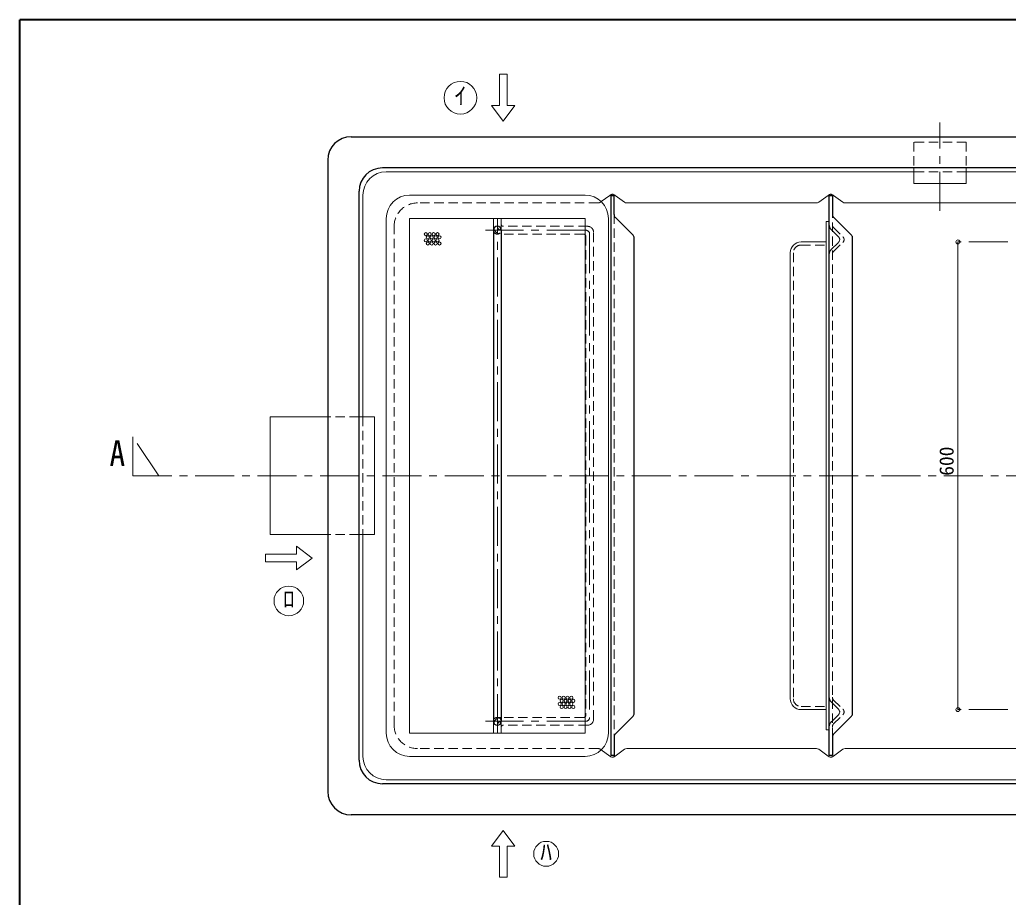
# Model space of a CAD drawing. Units: millimetres at full size, sheet at 1:10; details may follow other scales. Extents: x -2106 to 1944, y -1394 to 1416.
# Drawn here: x -2106 to -838, y 291 to 1416 of the extents above; entities that cross this region are included whole.
import ezdxf
from ezdxf.enums import TextEntityAlignment as Align

# ---------------------------------------------------------------- set-up
doc = ezdxf.new("R2010")
doc.units = ezdxf.units.MM
doc.header["$LTSCALE"] = 10
doc.header["$PDMODE"] = 32
doc.header["$PDSIZE"] = 5
doc.linetypes.add('CHAIN1', pattern=[8, 5, -1, 1, -1])
doc.linetypes.add('DASHED1', pattern=[1.8, 1.2, -0.6])
doc.layers.add('0-0_ﾚｲﾔ1', color=7, linetype='Continuous', lineweight=9)
doc.styles.add('ＭＳ ゴシック', font='')
doc.styles.get('ＭＳ ゴシック').set_extended_font_data('MS Gothic')

msp = doc.modelspace()

# ---------------------------------------------------------------- linework, layer by layer
at = {"layer": '0-0_ﾚｲﾔ1', "color": 1, "lineweight": 40}
for p in [(-2105.72, -1393.73), (1944.28, 1416.27)]:
    msp.add_line(p, (-2105.72, 1416.27), dxfattribs=at)
at = {"layer": '0-0_ﾚｲﾔ1', "color": 4}
for p, q in [((-1490.72, 1346.27), (-1490.72, 1306.27)), ((-1480.72, 1346.27), (-1490.72, 1346.27)), ((-1480.72, 1306.27), (-1480.72, 1346.27)), ((-1500.72, 1306.27), (-1490.72, 1306.27)), ((-1500.72, 1306.27), (-1485.72, 1286.27)), ((-1470.72, 1306.27), (-1485.72, 1286.27)), ((-1480.72, 1306.27), (-1470.72, 1306.27)), ((-1635.72, 1221.27), (-959.22, 1221.27)), ((-215.72, 1221.27), (-892.22, 1221.27)), ((-1665.72, 1191.27), (-1665.72, 906.77)), ((-1071.72, 1157.27), (-1071.72, 505.27)), ((-1071.72, 1157.27), (-1067.72, 1157.27)), ((-1071.72, 1131.27), (-1103.72, 1131.27)), ((-902.72, 1131.27), (-902.72, 531.27)), ((-1117.72, 1117.27), (-1117.72, 545.27)), ((-1665.72, 471.27), (-1665.72, 755.77)), ((-1750.72, 740.77), (-1730.72, 725.77)), ((-1750.72, 730.77), (-1750.72, 740.77)), ((-1750.72, 730.77), (-1790.72, 730.77)), ((-1790.72, 730.77), (-1790.72, 720.77)), ((-1750.72, 710.77), (-1730.72, 725.77)), ((-1790.72, 720.77), (-1750.72, 720.77)), ((-1750.72, 710.77), (-1750.72, 720.77)), ((-1103.72, 531.27), (-1071.72, 531.27)), ((-1071.72, 505.27), (-1067.72, 505.27)), ((-1635.72, 441.27), (-215.72, 441.27)), ((-1500.72, 356.27), (-1485.72, 376.27)), ((-1470.72, 356.27), (-1485.72, 376.27)), ((-1490.72, 356.27), (-1500.72, 356.27)), ((-1470.72, 356.27), (-1480.72, 356.27)), ((-1480.72, 316.27), (-1480.72, 356.27))]:
    msp.add_line(p, q, dxfattribs=at)
at = {"layer": '0-0_ﾚｲﾔ1', "color": 4, "linetype": 'CHAIN1'}
for p, q in [((-925.72, 1171.27), (-925.72, 1284.27)), ((-1493.33, 501.27), (-1493.33, 1161.27)), ((-1379.96, 1146.27), (-1508.33, 1146.27)), ((-1374.96, 1141.27), (-1374.96, 521.27)), ((-838.72, 1131.27), (-902.72, 1131.27)), ((-1960.72, 831.27), (109.28, 831.27)), ((-838.72, 531.27), (-902.72, 531.27)), ((-1379.96, 516.27), (-1508.33, 516.27))]:
    msp.add_line(p, q, dxfattribs=at)
at = {"layer": '0-0_ﾚｲﾔ1', "color": 5, "lineweight": 25}
for p, q in [((-1680.72, 1266.27), (-170.72, 1266.27)), ((-1710.72, 1236.27), (-1710.72, 426.27)), ((-210.72, 1226.27), (-1640.72, 1226.27)), ((-1670.72, 466.27), (-1670.72, 1196.27)), ((-1343.72, 1190.34), (-1347.72, 1190.34)), ((-1347.72, 1190.34), (-1347.72, 472.21)), ((-1343.72, 1166.34), (-1343.72, 1190.34)), ((-1063.72, 1190.34), (-1067.72, 1190.34)), ((-1067.72, 472.21), (-1067.72, 1190.34)), ((-1063.72, 1190.34), (-1063.72, 1166.34)), ((-1319.18, 1139.74), (-1342.26, 1162.81)), ((-1039.18, 1139.74), (-1062.26, 1162.81)), ((-1498.33, 1146.27), (-1498.33, 516.27)), ((-1488.33, 1146.27), (-1488.33, 516.27)), ((-1317.72, 526.34), (-1317.72, 1136.2)), ((-1037.72, 526.34), (-1037.72, 1136.2)), ((-1319.18, 522.81), (-1342.26, 499.74)), ((-1039.18, 522.81), (-1062.26, 499.74)), ((-1343.72, 496.2), (-1343.72, 472.21)), ((-1063.72, 496.2), (-1063.72, 472.21)), ((-1343.72, 472.21), (-1347.72, 472.21)), ((-1063.72, 472.21), (-1067.72, 472.21)), ((-210.72, 436.27), (-1640.72, 436.27)), ((-170.72, 396.27), (-1680.72, 396.27))]:
    msp.add_line(p, q, dxfattribs=at)
at = {"layer": '0-0_ﾚｲﾔ1', "color": 4, "linetype": 'DASHED1'}
for p, q in [((-959.22, 1259.27), (-959.22, 1226.27)), ((-892.22, 1259.27), (-959.22, 1259.27)), ((-892.22, 1259.27), (-892.22, 1226.27)), ((-892.22, 1221.27), (-959.22, 1221.27)), ((-1364.13, 1181.27), (-1595.72, 1181.27)), ((-1361.2, 1182.22), (-1360.13, 1182.99)), ((-1625.72, 511.27), (-1625.72, 1151.27)), ((-1382.46, 1141.27), (-1488.33, 1141.27)), ((-1377.46, 1151.27), (-1485.83, 1151.27)), ((-1369.96, 518.77), (-1369.96, 1143.77)), ((-1065.02, 1146.73), (-1056.29, 1138.19)), ((-1062.22, 1149.59), (-1050.22, 1137.85)), ((-1379.96, 1138.77), (-1379.96, 523.77)), ((-1065.02, 1121.81), (-1056.29, 1130.36)), ((-1062.22, 1118.95), (-1050.22, 1130.7)), ((-1056.29, 1138.19), (-1056.01, 1137.82)), ((-1056.01, 1130.73), (-1056.29, 1130.36)), ((-1056.01, 1137.82), (-1055.54, 1137.18)), ((-1055.54, 1131.36), (-1056.01, 1130.73)), ((-1055.54, 1137.18), (-1055.11, 1136.55)), ((-1055.11, 1132), (-1055.54, 1131.36)), ((-1055.11, 1136.55), (-1054.74, 1135.91)), ((-1054.74, 1132.63), (-1055.11, 1132)), ((-1054.74, 1135.91), (-1054.47, 1135.28)), ((-1054.47, 1133.27), (-1054.74, 1132.63)), ((-1054.47, 1135.28), (-1054.32, 1134.64)), ((-1054.32, 1133.9), (-1054.47, 1133.27)), ((-1054.32, 1134.64), (-1054.29, 1134.27)), ((-1054.29, 1134.27), (-1054.32, 1133.9)), ((-1113.72, 1117.27), (-1113.72, 545.27)), ((-1103.72, 1127.27), (-1067.72, 1127.27)), ((-1670.72, 906.77), (-1710.72, 906.77)), ((-1665.72, 906.77), (-1665.72, 755.77)), ((-1670.72, 755.77), (-1710.72, 755.77)), ((-1103.72, 535.27), (-1067.72, 535.27)), ((-1065.02, 540.73), (-1056.29, 532.19)), ((-1062.22, 543.59), (-1050.22, 531.85)), ((-1382.46, 521.27), (-1488.33, 521.27)), ((-1065.02, 515.81), (-1056.29, 524.36)), ((-1062.22, 512.95), (-1050.22, 524.7)), ((-1377.46, 511.27), (-1485.83, 511.27)), ((-1364.13, 481.27), (-1595.72, 481.27)), ((-1361.2, 480.32), (-1360.13, 479.55))]:
    msp.add_line(p, q, dxfattribs=at)
at = {"layer": '0-0_ﾚｲﾔ1', "lineweight": 18}
for p, q in [((-959.22, 1226.27), (-959.22, 1206.27)), ((-892.22, 1226.27), (-892.22, 1206.27)), ((-892.22, 1206.27), (-959.22, 1206.27)), ((-1380.83, 1191.27), (-1605.83, 1191.27)), ((-1330.24, 1182.22), (-1342.15, 1190.84)), ((-1084.13, 1181.27), (-1327.31, 1181.27)), ((-1050.24, 1182.22), (-1062.15, 1190.84)), ((-804.13, 1181.27), (-1047.31, 1181.27)), ((-1635.83, 501.27), (-1635.83, 1161.27)), ((-1380.83, 1161.27), (-1605.83, 1161.27)), ((-1605.83, 501.27), (-1605.83, 1161.27)), ((-1498.33, 1161.27), (-1498.33, 1146.27)), ((-1488.33, 1146.27), (-1488.33, 1161.27)), ((-1380.83, 501.27), (-1380.83, 1161.27)), ((-1350.83, 501.27), (-1350.83, 1161.27)), ((-1784.72, 755.77), (-1784.72, 906.77)), ((-1710.72, 906.77), (-1784.72, 906.77)), ((-1650.72, 906.77), (-1670.72, 906.77)), ((-1650.72, 755.77), (-1650.72, 906.77)), ((-1710.72, 755.77), (-1784.72, 755.77)), ((-1650.72, 755.77), (-1670.72, 755.77)), ((-1498.33, 501.27), (-1498.33, 516.27)), ((-1488.33, 516.27), (-1488.33, 501.27)), ((-1380.83, 501.27), (-1605.83, 501.27)), ((-1380.83, 471.27), (-1605.83, 471.27)), ((-1330.24, 480.32), (-1342.15, 471.71)), ((-1084.13, 481.27), (-1327.31, 481.27)), ((-1050.24, 480.32), (-1062.15, 471.71)), ((-804.13, 481.27), (-1047.31, 481.27))]:
    msp.add_line(p, q, dxfattribs=at)
at = {"layer": '0-0_ﾚｲﾔ1', "linetype": 'DASHED1', "lineweight": 18}
for p, q in [((-1343.72, 1166.34), (-1343.72, 496.2)), ((-1063.72, 496.2), (-1063.72, 1166.34))]:
    msp.add_line(p, q, dxfattribs=at)
at = {"layer": '0-0_ﾚｲﾔ1', "lineweight": 18}
for points in [[(-1360.13, 1182.99), (-1349.29, 1190.84), (-1348.96, 1191.05), (-1348.38, 1191.4), (-1347.8, 1191.72), (-1347.22, 1192), (-1346.64, 1192.2), (-1346.06, 1192.32), (-1345.72, 1192.34), (-1345.38, 1192.32), (-1344.8, 1192.2), (-1344.22, 1192), (-1343.64, 1191.72), (-1343.06, 1191.4), (-1342.48, 1191.05), (-1342.15, 1190.84)], [(-1081.2, 1182.22), (-1069.29, 1190.84), (-1068.96, 1191.05), (-1068.38, 1191.4), (-1067.8, 1191.72), (-1067.22, 1192), (-1066.64, 1192.2), (-1066.06, 1192.32), (-1065.72, 1192.34), (-1065.38, 1192.32), (-1064.8, 1192.2), (-1064.22, 1192), (-1063.64, 1191.72), (-1063.06, 1191.4), (-1062.48, 1191.05), (-1062.15, 1190.84)], [(-1360.13, 479.55), (-1349.29, 471.71), (-1348.96, 471.5), (-1348.38, 471.14), (-1347.8, 470.82), (-1347.22, 470.55), (-1346.64, 470.34), (-1346.06, 470.23), (-1345.72, 470.21), (-1345.38, 470.23), (-1344.8, 470.34), (-1344.22, 470.55), (-1343.64, 470.82), (-1343.06, 471.14), (-1342.48, 471.5), (-1342.15, 471.71)], [(-1081.2, 480.32), (-1069.29, 471.71), (-1068.96, 471.5), (-1068.38, 471.14), (-1067.8, 470.82), (-1067.22, 470.55), (-1066.64, 470.34), (-1066.06, 470.23), (-1065.72, 470.21), (-1065.38, 470.23), (-1064.8, 470.34), (-1064.22, 470.55), (-1063.64, 470.82), (-1063.06, 471.14), (-1062.48, 471.5), (-1062.15, 471.71)]]:
    msp.add_lwpolyline(points, dxfattribs=at)
at = {"layer": '0-0_ﾚｲﾔ1', "color": 4, "linetype": 'CHAIN1'}
msp.add_lwpolyline([(-1927.39, 831.27), (-1960.72, 881.27), (-1960.72, 831.27)], dxfattribs=at)
at = {"layer": '0-0_ﾚｲﾔ1', "color": 4, "linetype": 'DASHED1'}
msp.add_lwpolyline([(-1056.29, 524.36), (-1056.01, 524.73), (-1055.54, 525.36), (-1055.11, 526), (-1054.74, 526.63), (-1054.47, 527.27), (-1054.32, 527.9), (-1054.29, 528.27), (-1054.32, 528.64), (-1054.47, 529.28), (-1054.74, 529.91), (-1055.11, 530.55), (-1055.54, 531.18), (-1056.01, 531.82), (-1056.29, 532.19)], dxfattribs=at)
at = {"layer": '0-0_ﾚｲﾔ1', "color": 4}
msp.add_lwpolyline([(-1490.72, 356.27), (-1490.72, 316.27), (-1480.72, 316.27)], dxfattribs=at)
at = {"layer": '0-0_ﾚｲﾔ1', "lineweight": 18}
for centre, radius in [((-1540.72, 1316.27), 21), ((-1760.72, 670.77), 19), ((-1430.72, 346.27), 16)]:
    msp.add_circle(centre, radius, dxfattribs=at)
at = {"layer": '0-0_ﾚｲﾔ1', "color": 4}
for centre in [(-1585.01, 1141.19), (-1580.01, 1141.19), (-1575.01, 1141.19), (-1570.01, 1141.19), (-1585.01, 1133.19), (-1582.51, 1137.19), (-1582.51, 1129.19), (-1580.01, 1133.19), (-1577.51, 1137.19), (-1577.51, 1129.19), (-1575.01, 1133.19), (-1572.51, 1137.19), (-1572.51, 1129.19), (-1570.01, 1133.19), (-1567.51, 1137.19), (-1567.51, 1129.19), (-1413.35, 546.53), (-1408.35, 546.53), (-1403.35, 546.53), (-1398.35, 546.53), (-1413.35, 538.53), (-1410.85, 542.53), (-1410.85, 534.53), (-1408.35, 538.53), (-1405.85, 542.53), (-1405.85, 534.53), (-1403.35, 538.53), (-1400.85, 542.53), (-1400.85, 534.53), (-1398.35, 538.53), (-1395.85, 542.53), (-1395.85, 534.53)]:
    msp.add_circle(centre, 2, dxfattribs=at)
at = {"layer": '0-0_ﾚｲﾔ1', "color": 5, "lineweight": 25}
for centre, radius, start, end in [((-1680.72, 1236.27), 30, 90, 180), ((-1640.72, 1196.27), 30, 90, 180), ((-1338.72, 1166.34), 5, 180, 225), ((-1058.72, 1166.34), 5, 180, 225), ((-1493.33, 1146.27), 5, 0, 180), ((-1322.72, 1136.2), 5, 0, 45), ((-1042.72, 1136.2), 5, 0, 45), ((-1322.72, 526.34), 5, 315, 0), ((-1042.72, 526.34), 5, 315, 0), ((-1493.33, 516.27), 5, 180, 0), ((-1338.72, 496.2), 5, 135, 180), ((-1058.72, 496.2), 5, 135, 180), ((-1640.72, 466.27), 30, 180, 270), ((-1680.72, 426.27), 30, 180, 270)]:
    msp.add_arc(centre, radius, start, end, dxfattribs=at)
at = {"layer": '0-0_ﾚｲﾔ1', "color": 4}
for centre, radius, start, end in [((-1635.72, 1191.27), 30, 90, 180), ((-1103.72, 1117.27), 14, 90, 180), ((-1103.72, 545.27), 14, 180, 270), ((-1635.72, 471.27), 30, 180, 270)]:
    msp.add_arc(centre, radius, start, end, dxfattribs=at)
at = {"layer": '0-0_ﾚｲﾔ1', "lineweight": 18}
for centre, radius, start, end in [((-1605.83, 1161.27), 30, 90, 180), ((-1380.83, 1161.27), 30, 0, 90), ((-1327.31, 1186.27), 5, 234.11149, 270), ((-1084.13, 1186.27), 5, 270, 305.88851), ((-1047.31, 1186.27), 5, 234.11149, 270), ((-1605.83, 501.27), 30, 180, 270), ((-1380.83, 501.27), 30, 270, 0), ((-1327.31, 476.27), 5, 90, 125.88851), ((-1084.13, 476.27), 5, 54.11149, 90), ((-1047.31, 476.27), 5, 90, 125.88851)]:
    msp.add_arc(centre, radius, start, end, dxfattribs=at)
at = {"layer": '0-0_ﾚｲﾔ1', "color": 4, "linetype": 'DASHED1'}
for centre, radius, start, end in [((-1595.72, 1151.27), 30, 90, 180), ((-1364.13, 1186.27), 5, 270, 305.88851), ((-1485.83, 1153.77), 2.5, 180, 270), ((-1488.33, 1151.27), 10, 180, 270), ((-1382.46, 1138.77), 2.5, 0, 90), ((-1377.46, 1143.77), 7.5, 0, 90), ((-1058.72, 1153.16), 9, 180, 225.6053), ((-1058.72, 1153.16), 5, 180, 225.6053), ((-1053.72, 1134.27), 5, 314.3947, 45.6053), ((-1103.72, 1117.27), 10, 90, 180), ((-1058.72, 1115.38), 9, 134.3947, 180), ((-1058.72, 1115.38), 5, 134.3947, 180), ((-1103.72, 545.27), 10, 180, 270), ((-1058.72, 547.16), 9, 180, 225.6053), ((-1058.72, 547.16), 5, 180, 225.6053), ((-1488.33, 511.27), 10, 90, 180), ((-1382.46, 523.77), 2.5, 270, 0), ((-1053.72, 528.27), 5, 314.3947, 45.6053), ((-1595.72, 511.27), 30, 180, 270), ((-1485.83, 508.77), 2.5, 90, 180), ((-1377.46, 518.77), 7.5, 270, 0), ((-1058.72, 509.38), 9, 134.3947, 180), ((-1058.72, 509.38), 5, 134.3947, 180), ((-1364.13, 476.27), 5, 54.11149, 90)]:
    msp.add_arc(centre, radius, start, end, dxfattribs=at)
at = {"layer": '0-0_ﾚｲﾔ1', "linetype": 'DASHED1', "lineweight": 18}
for centre, start, end in [((-1493.33, 1146.27), 180, 0), ((-1493.33, 516.27), 0, 180)]:
    msp.add_arc(centre, 5, start, end, dxfattribs=at)
at = {"layer": '0-0_ﾚｲﾔ1', "color": 4, "linetype": 'CHAIN1'}
for centre, start, end in [((-1488.33, 1151.27), 180, 270), ((-1379.96, 1141.27), 0, 90), ((-1379.96, 521.27), 270, 0), ((-1488.33, 511.27), 90, 180)]:
    msp.add_arc(centre, 5, start, end, dxfattribs=at)
at = {"layer": '0-0_ﾚｲﾔ1', "color": 1}
for p in [(-902.72, 1131.27), (-902.72, 531.27)]:
    msp.add_point(p, dxfattribs=at)

# ---------------------------------------------------------------- texts
at = {"layer": '0-0_ﾚｲﾔ1', "style": 'ＭＳ ゴシック'}
for s, p in [('ｲ', (-1548.22, 1301.27)), ('ﾛ', (-1768.22, 655.77)), ('ﾊ', (-1438.22, 331.27))]:
    msp.add_text(s, height=21.99, dxfattribs=at).set_placement(p, align=Align.BOTTOM_LEFT)
at = {"layer": '0-0_ﾚｲﾔ1', "style": 'ＭＳ ゴシック', "width": 0.9}
msp.add_text('A', height=32.99, dxfattribs=at).set_placement((-1990.72, 833.77), align=Align.BOTTOM_LEFT)
at = {"layer": '0-0_ﾚｲﾔ1', "style": 'ＭＳ ゴシック'}
msp.add_text('600', height=18.33, rotation=90, dxfattribs=at).set_placement((-902.72, 831.27), align=Align.BOTTOM_LEFT)

doc.saveas('drawing.dxf')
